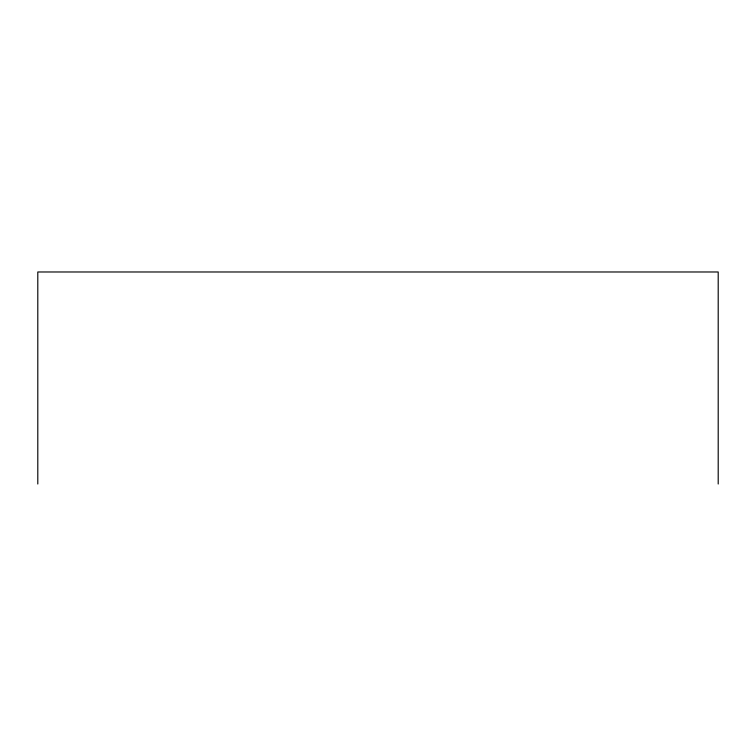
<?xml version="1.0" encoding="UTF-8"?>
<svg xmlns="http://www.w3.org/2000/svg" width="756" height="756" viewBox="0 0 756 756"><rect width="100%" height="100%" fill="white"/><g stroke="black" fill="none" stroke-linecap="round" stroke-linejoin="round"><path stroke-width="1.13" d="M718.2 484.02L718.2 271.98L37.8 271.98L37.8 484.02"/></g></svg>
